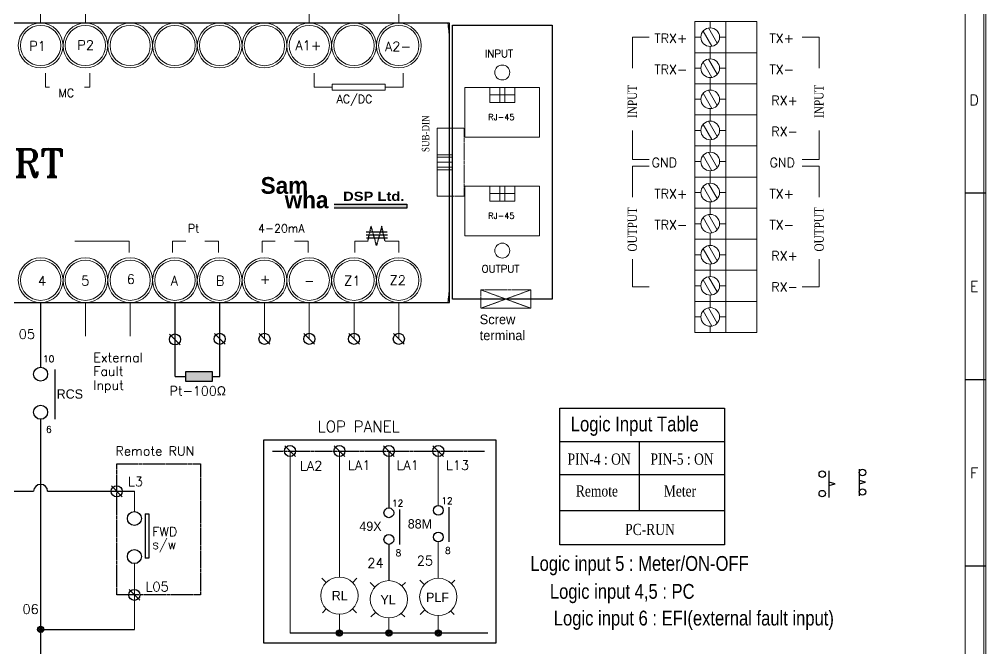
# Model space of a CAD drawing. Header units: millimetres. Extents: x 107 to 2900, y 85 to 3996.
# Drawn here: x 1439.4 to 1775, y 2111.7 to 2330.3 of the extents above; entities that cross this region are included whole.
import ezdxf
from ezdxf.enums import TextEntityAlignment as Align

# ---------------------------------------------------------------- set-up
doc = ezdxf.new("R2010")
doc.units = ezdxf.units.MM
doc.linetypes.add('DASHED2', pattern=[0.375, 0.25, -0.125])
for name, color, linetype in [('20', 2, 'Continuous'), ('30', 3, 'Continuous'), ('70', 7, 'Continuous')]:
    doc.layers.add(name, color=color, linetype=linetype)
doc.styles.add('SIMPLEX', font='SIMPLEX')
doc.styles.add('SS', font='batang.ttc', dxfattribs={"width": 0.8})
doc.styles.get("Standard").update_dxf_attribs({"font": 'BareunDotumPro1.ttf'})
doc.styles.add('STYLE2', font='romant.shx')
doc.styles.add('굴림체', font='arial.ttf')

msp = doc.modelspace()

# ---------------------------------------------------------------- hatches: boundary and pattern name
for color, points in [(5, [(1548.747, 2264.681), (1548.747, 2266.12), (1574.029, 2266.12), (1574.029, 2264.681)]), (256, [(1497.282, 2208.017), (1497.282, 2204.552), (1506.402, 2204.552), (1506.402, 2208.017)])]:
    msp.add_hatch(color=color).paths.add_polyline_path(points)
at = {"layer": '70'}
h = msp.add_hatch(dxfattribs=at)
h.set_pattern_fill('ANSI33', color=256, scale=2.16, style=0)
h.set_pattern_definition([(45, (3187.3489, 1529.8458), (-0.38183766, 0.38183766), []), (45, (3187.73076, 1529.8458), (-0.38183766, 0.38183766), [0.27, -0.135])])
h.paths.add_polyline_path([(1446.804, 2119.447, 0.4142136), (1445.724, 2118.367, 0.4142136), (1446.804, 2117.287)])
h.paths.add_polyline_path([(1446.804, 2119.447), (1446.804, 2118.367), (1447.884, 2118.367, 0.4142136)])
h.paths.add_polyline_path([(1447.884, 2118.367), (1446.804, 2118.367), (1446.804, 2117.287, 0.4142136)])
h = msp.add_hatch(dxfattribs=at)
h.set_pattern_fill('ANSI33', color=256, scale=2.16, style=0)
h.set_pattern_definition([(45, (3291.12554, 1528.5821), (-0.38183766, 0.38183766), []), (45, (3291.5074, 1528.5821), (-0.38183766, 0.38183766), [0.27, -0.135])])
h.paths.add_polyline_path([(1550.581, 2118.183, 0.4142136), (1549.501, 2117.103, 0.4142136), (1550.581, 2116.023)])
h.paths.add_polyline_path([(1550.581, 2118.183), (1550.581, 2117.103), (1551.661, 2117.103, 0.4142136)])
h.paths.add_polyline_path([(1551.661, 2117.103), (1550.581, 2117.103), (1550.581, 2116.023, 0.4142136)])
h = msp.add_hatch(dxfattribs=at)
h.set_pattern_fill('ANSI33', color=256, scale=2.16, style=0)
h.set_pattern_definition([(45, (3308.2902, 1528.5821), (-0.38183766, 0.38183766), []), (45, (3308.67203, 1528.5821), (-0.38183766, 0.38183766), [0.27, -0.135])])
h.paths.add_polyline_path([(1567.745, 2118.183, 0.4142136), (1566.665, 2117.103, 0.4142136), (1567.745, 2116.023)])
h.paths.add_polyline_path([(1567.745, 2118.183), (1567.745, 2117.103), (1568.825, 2117.103, 0.4142136)])
h.paths.add_polyline_path([(1568.825, 2117.103), (1567.745, 2117.103), (1567.745, 2116.023, 0.4142136)])
h = msp.add_hatch(dxfattribs=at)
h.set_pattern_fill('ANSI33', color=256, scale=2.16, style=0)
h.set_pattern_definition([(45, (3325.4546, 1528.5821), (-0.38183766, 0.38183766), []), (45, (3325.83645, 1528.5821), (-0.38183766, 0.38183766), [0.27, -0.135])])
h.paths.add_polyline_path([(1584.91, 2118.183, 0.4142136), (1583.83, 2117.103, 0.4142136), (1584.91, 2116.023)])
h.paths.add_polyline_path([(1584.91, 2118.183), (1584.91, 2117.103), (1585.99, 2117.103, 0.4142136)])
h.paths.add_polyline_path([(1585.99, 2117.103), (1584.91, 2117.103), (1584.91, 2116.023, 0.4142136)])

# ---------------------------------------------------------------- linework, layer by layer
at = {"color": 7, "lineweight": 30}
for p, q in [((1588.763, 2328.974), (1258.2, 2328.974)), ((1588.763, 2231.948), (1588.763, 2328.974)), ((1258.2, 2231.948), (1588.763, 2231.948))]:
    msp.add_line(p, q, dxfattribs=at)
at = {"color": 5}
for p, q in [((1548.747, 2266.12), (1574.029, 2266.12)), ((1574.029, 2266.12), (1574.029, 2264.681)), ((1574.029, 2264.681), (1548.747, 2264.681))]:
    msp.add_line(p, q, dxfattribs=at)
at = {"color": 7}
for p, q in [((1563.523, 2256.413), (1559.853, 2256.413)), ((1563.553, 2255.365), (1559.884, 2255.365)), ((1567.193, 2256.413), (1563.523, 2256.413)), ((1567.223, 2255.365), (1563.553, 2255.365)), ((1563.658, 2254.322), (1559.988, 2254.322)), ((1567.328, 2254.322), (1563.658, 2254.322))]:
    msp.add_line(p, q, dxfattribs=at)
at = {"color": 7, "linetype": 'DASHED2'}
for p, q in [((1560.464, 2253.238), (1561.617, 2258.462)), ((1563.452, 2251.795), (1561.617, 2258.462)), ((1565.287, 2258.462), (1563.452, 2251.795)), ((1566.439, 2253.238), (1565.287, 2258.462))]:
    msp.add_line(p, q, dxfattribs=at)
for p, q in [((1446.804, 2231.919), (1446.804, 2209.483)), ((1493.479, 2217.19), (1493.479, 2231.92)), ((1509.002, 2206.285), (1509.002, 2231.92)), ((1506.402, 2206.285), (1509.002, 2206.285)), ((1627.075, 2147.712), (1627.075, 2195.222)), ((1627.075, 2195.222), (1684.309, 2195.222)), ((1684.309, 2195.222), (1684.309, 2147.712)), ((1446.804, 2191.401), (1446.804, 2103.761)), ((1627.075, 2183.69), (1684.309, 2183.69)), ((1654.769, 2159.705), (1654.769, 2183.69)), ((1567.743, 2180.339), (1567.743, 2160.596)), ((1627.075, 2172.159), (1684.309, 2172.159)), ((1418.136, 2166.356), (1444.374, 2166.356)), ((1449.234, 2166.356), (1479.366, 2166.356)), ((1483.167, 2158.528), (1484.351, 2158.528)), ((1627.075, 2159.705), (1684.309, 2159.705)), ((1567.743, 2147.938), (1567.743, 2135.33)), ((1684.309, 2147.712), (1627.075, 2147.712)), ((1484.351, 2143.179), (1483.167, 2143.179)), ((1545.969, 2134.663), (1544.496, 2136.136)), ((1555.191, 2134.663), (1556.664, 2136.136)), ((1562.862, 2133.113), (1561.303, 2134.672)), ((1572.278, 2133.479), (1573.471, 2134.672)), ((1580.027, 2133.953), (1578.468, 2135.512)), ((1589.442, 2134.319), (1590.636, 2135.512)), ((1544.691, 2124.163), (1546.027, 2125.499)), ((1556.469, 2124.163), (1555.133, 2125.499)), ((1578.663, 2123.54), (1580.279, 2125.155)), ((1590.44, 2123.54), (1589.17, 2124.81)), ((1561.498, 2122.699), (1563.114, 2124.315)), ((1573.276, 2122.699), (1572.006, 2123.97)), ((1447.884, 2118.367), (1479.369, 2118.367)), ((1602.074, 2117.103), (1533.416, 2117.103))]:
    msp.add_line(p, q)
at = {"color": 0}
for p, q in [((1495.307, 2217.238), (1491.6, 2220.991)), ((1510.856, 2217.452), (1507.149, 2221.204)), ((1526.4, 2217.453), (1522.693, 2221.205)), ((1541.952, 2217.453), (1538.245, 2221.205)), ((1557.494, 2217.453), (1553.787, 2221.205)), ((1573.046, 2217.453), (1569.339, 2221.205)), ((1451.754, 2208.673), (1451.754, 2191.401)), ((1535.269, 2178.462), (1531.562, 2182.215)), ((1552.433, 2178.462), (1548.727, 2182.215)), ((1569.597, 2178.462), (1565.89, 2182.215)), ((1586.761, 2178.462), (1583.054, 2182.215)), ((1475.098, 2164.48), (1471.391, 2168.233)), ((1483.167, 2158.528), (1483.167, 2143.179)), ((1484.351, 2158.528), (1484.351, 2143.179)), ((1571.421, 2160.029), (1571.421, 2147.938)), ((1588.585, 2160.869), (1588.585, 2148.779)), ((1481.221, 2128.508), (1477.514, 2132.26))]:
    msp.add_line(p, q, dxfattribs=at)
at = {"color": 1}
for q in [(1493.479, 2217.19), (1497.282, 2206.285)]:
    msp.add_line((1493.479, 2206.285), q, dxfattribs=at)
at = {"linetype": 'DASHED2'}
msp.add_line((1527.352, 2180.339), (1601, 2180.339), dxfattribs=at)
at = {"color": 0, "lineweight": 15}
for p, q in [((1533.416, 2180.338), (1533.416, 2117.103)), ((1550.58, 2180.339), (1550.58, 2136.591))]:
    msp.add_line(p, q, dxfattribs=at)
at = {"color": 7, "linetype": 'Continuous'}
for p, q in [((1720.515, 2173.44), (1720.515, 2164.265)), ((1731.053, 2173.998), (1731.053, 2164.823)), ((1722.765, 2168.94), (1720.515, 2169.502)), ((1720.515, 2168.377), (1722.765, 2168.94)), ((1733.303, 2169.498), (1731.053, 2170.06)), ((1731.053, 2168.935), (1733.303, 2169.498))]:
    msp.add_line(p, q, dxfattribs=at)
msp.add_lwpolyline([(1497.282, 2204.552), (1497.282, 2208.017), (1506.402, 2208.017), (1506.402, 2204.552)], close=True)
at = {"color": 1}
msp.add_lwpolyline([(1524.349, 2184.266), (1604.837, 2184.266), (1604.837, 2113.637), (1524.349, 2113.637)], close=True, dxfattribs=at)
at = {"color": 3, "linetype": 'DASHED2'}
msp.add_lwpolyline([(1473.245, 2175.857), (1502.344, 2175.857), (1502.344, 2130.384), (1473.245, 2130.384)], close=True, dxfattribs=at)
at = {"color": 7, "lineweight": 15}
for centre, radius in [((1446.803, 2321.23), 7.775), ((1446.804, 2321.23), 6.995), ((1462.352, 2321.23), 7.774), ((1462.353, 2321.23), 6.997), ((1477.901, 2321.23), 7.775), ((1477.9, 2321.23), 6.996), ((1493.45, 2321.23), 7.774), ((1493.45, 2321.23), 6.997), ((1508.998, 2321.23), 7.774), ((1508.998, 2321.23), 6.996), ((1524.546, 2321.23), 7.774), ((1524.548, 2321.23), 6.998), ((1540.095, 2321.23), 7.775), ((1540.095, 2321.23), 6.997), ((1555.644, 2321.23), 7.774), ((1555.645, 2321.23), 6.997), ((1571.193, 2321.23), 7.775), ((1571.191, 2321.23), 6.996), ((1446.803, 2239.694), 7.775), ((1446.804, 2239.694), 6.995), ((1462.352, 2239.694), 7.774), ((1462.353, 2239.694), 6.997), ((1477.901, 2239.694), 7.775), ((1477.9, 2239.694), 6.996), ((1493.45, 2239.694), 7.774), ((1493.45, 2239.694), 6.997), ((1508.998, 2239.694), 7.774), ((1508.998, 2239.694), 6.996), ((1524.546, 2239.694), 7.774), ((1524.548, 2239.694), 6.998), ((1540.095, 2239.694), 7.775), ((1540.095, 2239.694), 6.997), ((1555.644, 2239.694), 7.774), ((1555.645, 2239.694), 6.997), ((1571.193, 2239.694), 7.775), ((1571.191, 2239.694), 6.996)]:
    msp.add_circle(centre, radius, dxfattribs=at)
at = {"color": 0}
for centre, radius in [((1493.453, 2219.115), 1.924), ((1509.002, 2219.328), 1.924), ((1524.547, 2219.329), 1.924), ((1540.099, 2219.329), 1.924), ((1555.641, 2219.329), 1.924), ((1571.193, 2219.329), 1.924), ((1446.815, 2207.053), 2.43), ((1446.815, 2193.831), 2.43), ((1533.416, 2180.339), 1.924), ((1550.58, 2180.339), 1.924), ((1567.743, 2180.339), 1.924), ((1584.907, 2180.339), 1.924), ((1473.245, 2166.356), 1.924), ((1584.907, 2159.735), 1.701), ((1479.366, 2156.908), 2.43), ((1567.743, 2158.895), 1.701), ((1567.743, 2149.639), 1.701), ((1584.907, 2150.48), 1.701), ((1479.366, 2143.686), 2.43), ((1479.367, 2130.384), 1.924)]:
    msp.add_circle(centre, radius, dxfattribs=at)
at = {"color": 7, "linetype": 'Continuous'}
for centre in [(1718.265, 2172.315), (1732.211, 2172.873), (1718.265, 2165.565), (1732.211, 2166.123)]:
    msp.add_circle(centre, 1.125, dxfattribs=at)
at = {"color": 0}
msp.add_arc((1446.804, 2166.356), 2.43, 0, 180, dxfattribs=at)
at = {"color": 7, "lineweight": 15}
for points in [[(1588.266, 2328.974), (1588.266, 2328.962), (1588.258, 2328.954), (1588.248, 2328.954), (1588.236, 2328.954), (1588.229, 2328.962), (1588.229, 2328.974), (1588.229, 2328.984), (1588.236, 2328.994), (1588.248, 2328.994), (1588.258, 2328.994), (1588.266, 2328.984), (1588.266, 2328.974)], [(1588.782, 2240.813), (1588.782, 2240.802), (1588.775, 2240.795), (1588.763, 2240.795), (1588.753, 2240.795), (1588.741, 2240.802), (1588.741, 2240.813), (1588.741, 2240.823), (1588.753, 2240.833), (1588.763, 2240.833), (1588.775, 2240.833), (1588.782, 2240.823), (1588.782, 2240.813)], [(1588.266, 2231.948), (1588.266, 2231.939), (1588.258, 2231.93), (1588.248, 2231.93), (1588.236, 2231.93), (1588.229, 2231.939), (1588.229, 2231.948), (1588.229, 2231.96), (1588.236, 2231.969), (1588.248, 2231.969), (1588.258, 2231.969), (1588.266, 2231.96), (1588.266, 2231.948)]]:
    msp.add_open_spline(points, degree=3, knots=[0, 0, 0, 0, 1, 1, 1, 2, 2, 2, 3, 3, 3, 4, 4, 4, 4], dxfattribs=at)
for points in [[(1588.763, 2323.751), (1588.613, 2325.495), (1588.44, 2327.235), (1588.248, 2328.974)], [(1588.248, 2231.948), (1588.44, 2233.688), (1588.613, 2235.429), (1588.763, 2237.173)]]:
    msp.add_open_spline(points, degree=3, dxfattribs=at)
at = {"layer": '20', "color": 0, "lineweight": 13}
msp.add_lwpolyline([(961.335, 2006.39), (961.335, 2521.982), (1767.879, 2521.982), (1767.879, 2006.39)], dxfattribs=at)
at = {"layer": '30', "color": 0}
for p, q in [((1775.007, 2269.91), (1767.879, 2269.91)), ((1775.007, 2205.11), (1767.879, 2205.11)), ((1775.007, 2140.31), (1767.879, 2140.31))]:
    msp.add_line(p, q, dxfattribs=at)
at = {"layer": '70', "lineweight": 15}
for p, q in [((1571.193, 2328.974), (1571.191, 2452.534)), ((1540.089, 2328.974), (1540.088, 2430.054)), ((1446.8, 2328.974), (1446.8, 2346.212)), ((1462.349, 2328.974), (1462.349, 2346.212)), ((1695.551, 2329.538), (1673.951, 2329.538)), ((1673.951, 2329.538), (1673.951, 2318.738)), ((1679.351, 2329.538), (1679.351, 2327.378)), ((1684.751, 2329.538), (1684.751, 2318.738)), ((1695.551, 2329.538), (1695.551, 2318.738)), ((1676.889, 2326.244), (1679.943, 2320.953)), ((1678.759, 2327.324), (1681.814, 2322.033)), ((1658.194, 2324.138), (1652.351, 2324.138)), ((1652.351, 2324.138), (1652.351, 2313.338)), ((1676.111, 2324.138), (1673.951, 2324.138)), ((1684.751, 2324.138), (1682.591, 2324.138)), ((1711.308, 2324.138), (1717.151, 2324.138)), ((1717.151, 2324.138), (1717.151, 2313.338)), ((1679.351, 2320.898), (1679.351, 2318.738)), ((1695.551, 2318.738), (1673.951, 2318.738)), ((1695.551, 2318.738), (1673.951, 2318.738)), ((1673.951, 2318.738), (1673.951, 2307.938)), ((1678.759, 2316.524), (1681.814, 2311.233)), ((1679.351, 2318.738), (1679.351, 2316.578)), ((1684.751, 2318.738), (1684.751, 2307.938)), ((1695.551, 2318.738), (1695.551, 2307.938)), ((1676.111, 2313.338), (1673.951, 2313.338)), ((1676.889, 2315.444), (1679.943, 2310.153)), ((1684.751, 2313.338), (1682.591, 2313.338)), ((1448.491, 2306.81), (1448.491, 2311.632)), ((1463.844, 2306.81), (1463.844, 2311.632)), ((1541.788, 2306.81), (1541.788, 2311.632)), ((1572.693, 2306.81), (1572.693, 2311.632)), ((1679.351, 2310.098), (1679.351, 2307.938)), ((1449.868, 2306.81), (1448.491, 2306.81)), ((1462.056, 2306.81), (1463.844, 2306.81)), ((1548.008, 2306.81), (1541.788, 2306.81)), ((1548.008, 2307.831), (1566.472, 2307.831)), ((1548.008, 2305.721), (1548.008, 2307.831)), ((1566.472, 2305.721), (1548.008, 2305.721)), ((1566.472, 2305.721), (1566.472, 2307.831)), ((1566.472, 2306.81), (1572.693, 2306.81)), ((1695.551, 2307.938), (1673.951, 2307.938)), ((1695.551, 2307.938), (1673.951, 2307.938)), ((1673.951, 2307.938), (1673.951, 2297.138)), ((1678.759, 2305.724), (1681.814, 2300.433)), ((1679.351, 2307.938), (1679.351, 2305.778)), ((1684.751, 2307.938), (1684.751, 2297.138)), ((1695.551, 2307.938), (1695.551, 2297.138)), ((1676.111, 2302.538), (1673.951, 2302.538)), ((1676.889, 2304.644), (1679.943, 2299.353)), ((1684.751, 2302.538), (1682.591, 2302.538)), ((1679.351, 2299.298), (1679.351, 2297.138)), ((1673.951, 2297.138), (1673.951, 2286.338)), ((1695.551, 2297.138), (1673.951, 2297.138)), ((1695.551, 2297.138), (1673.951, 2297.138)), ((1679.351, 2297.138), (1679.351, 2294.978)), ((1684.751, 2297.138), (1684.751, 2286.338)), ((1695.551, 2297.138), (1695.551, 2286.338)), ((1584.557, 2292.471), (1584.557, 2268.926)), ((1584.557, 2292.471), (1589.814, 2292.471)), ((1589.814, 2292.471), (1589.814, 2268.926)), ((1676.889, 2293.844), (1679.943, 2288.553)), ((1678.759, 2294.924), (1681.814, 2289.633)), ((1652.351, 2291.738), (1652.351, 2281.6)), ((1676.111, 2291.738), (1673.951, 2291.738)), ((1684.751, 2291.738), (1682.591, 2291.738)), ((1717.151, 2291.738), (1717.151, 2281.6)), ((1695.551, 2286.338), (1673.951, 2286.338)), ((1695.551, 2286.338), (1673.951, 2286.338)), ((1673.951, 2286.338), (1673.951, 2275.538)), ((1679.351, 2288.498), (1679.351, 2286.338)), ((1679.351, 2286.338), (1679.351, 2284.178)), ((1684.751, 2286.338), (1684.751, 2275.538)), ((1695.551, 2286.338), (1695.551, 2275.538)), ((1589.814, 2283.295), (1584.557, 2283.295)), ((1584.557, 2278.101), (1584.557, 2283.295)), ((1589.814, 2282.43), (1584.557, 2282.43)), ((1589.814, 2278.101), (1589.814, 2283.295)), ((1676.889, 2283.044), (1679.943, 2277.753)), ((1678.759, 2284.124), (1681.814, 2278.833)), ((1584.557, 2280.698), (1589.814, 2280.698)), ((1589.814, 2280.698), (1584.557, 2280.698)), ((1589.814, 2278.967), (1584.557, 2278.967)), ((1658.194, 2281.6), (1652.351, 2281.6)), ((1658.194, 2279.352), (1652.351, 2279.352)), ((1652.351, 2279.352), (1652.351, 2268.552)), ((1676.111, 2280.938), (1673.951, 2280.938)), ((1684.751, 2280.938), (1682.591, 2280.938)), ((1711.308, 2281.6), (1717.151, 2281.6)), ((1711.308, 2279.352), (1717.151, 2279.352)), ((1717.151, 2279.352), (1717.151, 2268.552)), ((1589.814, 2278.101), (1584.557, 2278.101)), ((1695.551, 2275.538), (1673.951, 2275.538)), ((1695.551, 2275.538), (1673.951, 2275.538)), ((1673.951, 2275.538), (1673.951, 2264.738)), ((1679.351, 2277.698), (1679.351, 2275.538)), ((1679.351, 2275.538), (1679.351, 2273.378)), ((1684.751, 2275.538), (1684.751, 2264.738)), ((1695.551, 2275.538), (1695.551, 2264.738)), ((1676.889, 2272.244), (1679.943, 2266.953)), ((1678.759, 2273.324), (1681.814, 2268.033)), ((1589.814, 2268.926), (1584.557, 2268.926)), ((1676.111, 2270.138), (1673.951, 2270.138)), ((1684.751, 2270.138), (1682.591, 2270.138)), ((1679.351, 2266.898), (1679.351, 2264.738)), ((1695.551, 2264.738), (1673.951, 2264.738)), ((1695.551, 2264.738), (1673.951, 2264.738)), ((1673.951, 2264.738), (1673.951, 2253.938)), ((1678.759, 2262.524), (1681.814, 2257.233)), ((1679.351, 2264.738), (1679.351, 2262.578)), ((1684.751, 2264.738), (1684.751, 2253.938)), ((1695.551, 2264.738), (1695.551, 2253.938)), ((1676.111, 2259.338), (1673.951, 2259.338)), ((1676.889, 2261.444), (1679.943, 2256.153)), ((1684.751, 2259.338), (1682.591, 2259.338)), ((1679.351, 2256.098), (1679.351, 2253.938)), ((1477.524, 2253.238), (1458.647, 2253.238)), ((1477.524, 2253.238), (1477.524, 2249.291)), ((1497.181, 2253.238), (1492.591, 2253.238)), ((1492.591, 2253.238), (1492.591, 2249.291)), ((1503.826, 2253.238), (1508.615, 2253.238)), ((1508.615, 2253.238), (1508.615, 2249.291)), ((1523.688, 2253.238), (1523.688, 2249.291)), ((1528.278, 2253.238), (1523.688, 2253.238)), ((1534.923, 2253.238), (1539.711, 2253.238)), ((1539.711, 2253.238), (1539.711, 2249.291)), ((1555.875, 2253.238), (1555.875, 2249.291)), ((1560.464, 2253.238), (1555.875, 2253.238)), ((1566.439, 2253.238), (1571.228, 2253.238)), ((1571.228, 2253.238), (1571.228, 2249.291)), ((1695.551, 2253.938), (1673.951, 2253.938)), ((1695.551, 2253.938), (1673.951, 2253.938)), ((1673.951, 2253.938), (1673.951, 2243.138)), ((1679.351, 2253.938), (1679.351, 2251.778)), ((1684.751, 2253.938), (1684.751, 2243.138)), ((1695.551, 2253.938), (1695.551, 2243.138)), ((1676.111, 2248.538), (1673.951, 2248.538)), ((1676.889, 2250.644), (1679.943, 2245.353)), ((1678.759, 2251.724), (1681.814, 2246.433)), ((1684.751, 2248.538), (1682.591, 2248.538)), ((1652.351, 2246.952), (1652.351, 2237.374)), ((1679.351, 2245.298), (1679.351, 2243.138)), ((1717.151, 2246.952), (1717.151, 2237.374)), ((1695.551, 2243.138), (1673.951, 2243.138)), ((1695.551, 2243.138), (1673.951, 2243.138)), ((1695.551, 2243.138), (1673.951, 2243.138)), ((1673.951, 2243.138), (1673.951, 2232.338)), ((1679.351, 2243.138), (1679.351, 2240.978)), ((1684.751, 2243.138), (1684.751, 2232.338)), ((1695.551, 2243.138), (1695.551, 2232.338)), ((1676.889, 2239.844), (1679.943, 2234.553)), ((1678.759, 2240.924), (1681.814, 2235.633)), ((1658.194, 2237.374), (1652.351, 2237.374)), ((1676.111, 2237.738), (1673.951, 2237.738)), ((1684.751, 2237.738), (1682.591, 2237.738)), ((1711.308, 2237.374), (1717.151, 2237.374)), ((1462.342, 2220.217), (1462.342, 2231.919)), ((1477.891, 2220.217), (1477.891, 2231.919)), ((1524.547, 2219.329), (1524.546, 2231.92)), ((1540.099, 2219.329), (1540.098, 2231.919)), ((1555.641, 2219.329), (1555.641, 2231.92)), ((1571.193, 2219.329), (1571.193, 2231.918)), ((1695.551, 2232.338), (1673.951, 2232.338)), ((1695.551, 2232.338), (1673.951, 2232.338)), ((1673.951, 2232.338), (1673.951, 2221.538)), ((1679.351, 2234.498), (1679.351, 2232.338)), ((1679.351, 2232.338), (1679.351, 2230.178)), ((1684.751, 2232.338), (1684.751, 2221.538)), ((1695.551, 2232.338), (1695.551, 2221.538)), ((1676.889, 2229.044), (1679.943, 2223.753)), ((1678.759, 2230.124), (1681.814, 2224.833)), ((1676.111, 2226.938), (1673.951, 2226.938)), ((1684.751, 2226.938), (1682.591, 2226.938)), ((1679.351, 2223.698), (1679.351, 2221.538)), ((1695.551, 2221.538), (1673.951, 2221.538)), ((1446.804, 2118.367), (1446.804, 2182.686)), ((1584.907, 2161.436), (1584.907, 2180.339)), ((1479.366, 2166.356), (1479.366, 2159.338)), ((1584.907, 2136.17), (1584.907, 2148.779)), ((1479.369, 2118.367), (1479.366, 2141.256)), ((1550.581, 2117.103), (1550.579, 2123.631)), ((1567.745, 2117.103), (1567.744, 2122.37)), ((1584.91, 2117.103), (1584.908, 2123.21))]:
    msp.add_line(p, q, dxfattribs=at)
at = {"layer": '70', "lineweight": 30}
for p, q in [((1589.814, 2233.089), (1589.814, 2328.308)), ((1589.814, 2328.308), (1624.439, 2328.308)), ((1624.439, 2328.308), (1624.439, 2233.089)), ((1624.439, 2233.089), (1589.814, 2233.089))]:
    msp.add_line(p, q, dxfattribs=at)
at = {"layer": '70', "color": 4, "lineweight": 15}
for p, q in [((1594.142, 2289.355), (1594.142, 2306.667)), ((1594.142, 2306.667), (1620.111, 2306.667)), ((1602.798, 2301.473), (1602.798, 2306.667)), ((1606.261, 2301.473), (1606.261, 2306.667)), ((1607.992, 2306.667), (1607.992, 2301.473)), ((1611.454, 2306.667), (1611.454, 2301.473)), ((1620.111, 2306.667), (1620.111, 2289.355)), ((1602.798, 2304.07), (1611.454, 2304.07)), ((1602.798, 2301.473), (1611.454, 2301.473)), ((1620.111, 2289.355), (1594.142, 2289.355)), ((1594.142, 2272.393), (1620.111, 2272.393)), ((1594.142, 2255.08), (1594.142, 2272.393)), ((1602.798, 2267.199), (1602.798, 2272.393)), ((1606.261, 2267.199), (1606.261, 2272.393)), ((1607.992, 2272.393), (1607.992, 2267.199)), ((1611.454, 2272.393), (1611.454, 2267.199)), ((1620.111, 2272.393), (1620.111, 2255.08)), ((1602.798, 2269.796), (1611.454, 2269.796)), ((1602.798, 2267.199), (1611.454, 2267.199)), ((1620.111, 2255.08), (1594.142, 2255.08))]:
    msp.add_line(p, q, dxfattribs=at)
at = {"layer": '70', "linetype": 'DASHED2', "lineweight": 15}
for p, q in [((1588.763, 2264.283), (1588.763, 2296.683)), ((1589.814, 2292.471), (1593.848, 2292.471)), ((1593.848, 2292.471), (1593.848, 2268.926)), ((1588.763, 2283.723), (1588.763, 2277.243)), ((1593.848, 2268.926), (1588.083, 2268.926))]:
    msp.add_line(p, q, dxfattribs=at)
at = {"layer": '70', "color": 0, "linetype": 'DASHED2', "lineweight": 13}
for p, q in [((1617.019, 2229.949), (1599.707, 2236.343)), ((1599.707, 2229.949), (1617.019, 2236.343)), ((1617.019, 2236.343), (1599.707, 2236.343)), ((1599.707, 2236.343), (1599.707, 2229.949))]:
    msp.add_line(p, q, dxfattribs=at)
at = {"layer": '70', "lineweight": 13}
for p, q in [((1617.019, 2229.949), (1617.019, 2236.343)), ((1608.209, 2233.089), (1599.707, 2229.949)), ((1617.019, 2229.949), (1608.517, 2233.089)), ((1599.707, 2229.949), (1617.019, 2229.949)), ((1599.707, 2229.949), (1617.019, 2229.949))]:
    msp.add_line(p, q, dxfattribs=at)
at = {"layer": '70', "color": 0, "lineweight": 13}
for points in [[(1775.007, 1945.91), (954.207, 1945.91), (954.207, 2529.11), (1775.007, 2529.11)], [(1774.359, 1946.558), (954.855, 1946.558), (954.855, 2528.462), (1774.359, 2528.462)]]:
    msp.add_lwpolyline(points, close=True, dxfattribs=at)
at = {"layer": '70', "lineweight": 15}
for centre, radius in [((1679.351, 2324.138), 3.24), ((1679.351, 2313.338), 3.24), ((1607.126, 2311.861), 2.597), ((1679.351, 2302.538), 3.24), ((1679.351, 2291.738), 3.24), ((1679.351, 2280.938), 3.24), ((1679.351, 2270.138), 3.24), ((1679.351, 2259.338), 3.24), ((1607.126, 2249.972), 2.597), ((1679.351, 2248.538), 3.24), ((1679.351, 2237.738), 3.24), ((1679.351, 2226.938), 3.24), ((1550.58, 2130.111), 6.48), ((1567.743, 2128.85), 6.48), ((1584.907, 2129.69), 6.48)]:
    msp.add_circle(centre, radius, dxfattribs=at)
at = {"layer": '70'}
for centre in [(1446.804, 2118.367), (1550.581, 2117.103), (1567.745, 2117.103), (1584.91, 2117.103)]:
    msp.add_circle(centre, 1.08, dxfattribs=at)

# ---------------------------------------------------------------- texts
at = {"color": 0, "style": 'STYLE2'}
for s, height, p in [('P1', 3.2947, (1442.869, 2319.413)), ('P2', 3.2947, (1459.553, 2319.728)), ('A1+', 3.2947, (1535.284, 2319.651)), ('A2-', 3.2947, (1566.388, 2319.27)), ('TRX+', 3.211, (1659.95, 2322.124)), ('TX+', 3.211, (1699.919, 2322.124)), ('INPUT', 2.5736, (1601.046, 2317.122)), ('TRX-', 3.211, (1659.95, 2311.324)), ('TX-', 3.211, (1699.919, 2311.324)), ('MC', 2.8149, (1453.012, 2303.331)), ('AC/DC', 2.8149, (1549.597, 2301.229)), ('RX+', 3.211, (1700.561, 2300.545)), ('RJ-45', 2.0589, (1602.263, 2295.353)), ('RX-', 3.211, (1700.561, 2289.745)), ('DSP-VIP-RT', 9.6796, (1367.784, 2275.599)), ('GND', 3.211, (1659.003, 2278.945)), ('GND', 3.211, (1699.949, 2278.945)), ('TRX+', 3.211, (1659.95, 2268.124)), ('TX+', 3.211, (1699.919, 2268.124)), ('RJ-45', 2.0589, (1602.263, 2261.078)), ('Pt', 2.8149, (1497.933, 2256.311)), ('4-20mA', 2.8149, (1522.306, 2256.311)), ('TRX-', 3.211, (1659.95, 2257.324)), ('TX-', 3.211, (1699.919, 2257.324)), ('LOGIC INPUT', 2.8149, (1414.235, 2255.394)), ('RX+', 3.211, (1700.561, 2246.545)), ('OUTPUT', 2.5736, (1599.955, 2242.329)), ('4', 3.295, (1445.902, 2237.811)), ('5', 3.295, (1460.892, 2237.872)), ('6', 3.295, (1476.702, 2238.419)), ('A', 3.295, (1491.996, 2237.872)), ('B', 3.295, (1507.668, 2237.872)), ('+', 3.295, (1522.993, 2238.419)), ('-', 3.295, (1538.288, 2237.872)), ('Z1', 3.2947, (1552.202, 2237.872)), ('Z2', 3.2947, (1568.011, 2238.038)), ('RX-', 3.211, (1700.561, 2235.745)), ('05', 3.2947, (1439.208, 2219.323)), ('10', 2.3063, (1447.612, 2211.191)), ('Pt-100Ω', 3.211, (1491.593, 2199.651)), ('6', 2.306, (1448.672, 2186.698)), ('LA2', 3.2947, (1536.871, 2173.58)), ('LA1', 3.2947, (1553.559, 2173.789)), ('LA1', 3.2947, (1570.396, 2173.789)), ('L13', 3.2947, (1587.56, 2173.789)), ('L3', 3.2947, (1477.116, 2168.136)), ('12', 2.3063, (1568.808, 2161.109)), ('12', 2.3063, (1585.972, 2161.949)), ('FWD', 3.211, (1485.568, 2150.732)), ('s/w', 3.211, (1485.568, 2146.305)), ('8', 2.306, (1570.065, 2143.799)), ('8', 2.306, (1587.229, 2144.639)), ('24', 3.2947, (1560.277, 2139.784)), ('25', 3.2947, (1577.441, 2140.625)), ('L05', 3.2947, (1483.239, 2131.585)), ('06', 3.2947, (1440.505, 2123.776))]:
    msp.add_text(s, height=height, dxfattribs=at).set_placement(p)
at = {"color": 0, "style": 'SS', "width": 0.8}
for s, height, p in [('INPUT', 3.24, (1653.897, 2296.049)), ('INPUT', 3.24, (1718.696, 2296.049)), ('SUB-DIN', 2.5969, (1581.792, 2284.209)), ('OUTPUT', 3.24, (1653.897, 2249.665)), ('OUTPUT', 3.24, (1718.769, 2249.665))]:
    msp.add_text(s, height=height, rotation=90, dxfattribs=at).set_placement(p)
at = {"color": 1, "style": 'STYLE2'}
for s, p in [('External', (1465.113, 2211.227)), ('Fault', (1465.113, 2206.467)), ('Input', (1465.113, 2201.601))]:
    msp.add_text(s, height=3.211, dxfattribs=at).set_placement(p)
at = {"color": 0, "linetype": 'Continuous'}
for s, p in [('RCS', (1456.953, 2200.166)), ('49X', (1561.356, 2154.218)), ('88M', (1578.52, 2155.059)), ('RL', (1550.678, 2130.15)), ('PLF', (1584.649, 2129.526)), ('YL', (1567.485, 2128.686))]:
    msp.add_text(s, height=3.24, dxfattribs=at).set_placement(p, align=Align.MIDDLE)
at = {"color": 0, "width": 0.8}
for s, height, style, p in [('Logic Input Table', 5.184, '굴림체', (1630.9, 2187.163)), ('PIN-4 : ON', 3.888, 'SS', (1629.798, 2175.618)), ('PIN-5 : ON', 3.888, 'SS', (1658.601, 2175.618)), ('Remote', 3.888, 'SS', (1632.69, 2164.551)), ('Meter', 3.888, 'SS', (1663.231, 2164.551)), ('PC-RUN', 3.888, 'SS', (1649.805, 2151.171))]:
    msp.add_text(s, height=height, dxfattribs=dict(at, style=style)).set_placement(p)
at = {"style": 'STYLE2'}
msp.add_text('LOP PANEL', height=3.8532, dxfattribs=at).set_placement((1542.976, 2186.951))
at = {"color": 3, "style": 'STYLE2'}
msp.add_text('Remote RUN', height=3.211, dxfattribs=at).set_placement((1472.812, 2178.758))
at = {"color": 3, "style": '굴림체', "width": 0.8}
for s, p in [('        Logic input 5 : Meter/ON-OFF', (1604.094, 2138.724)), ('   Logic input 4,5 : PC ', (1618.869, 2129.026)), ('  Logic input 6 : EFI(external fault input)', (1621.824, 2119.749))]:
    msp.add_text(s, height=5.1516, dxfattribs=at).set_placement(p)
at = {"color": 20, "insert": (1523.235, 2275.545), "char_height": 5.832, "width": 20.9576, "attachment_point": 1}
msp.add_mtext('{\\fPump Demi Bold LET|b0|i0|c0|p2;Sam}', dxfattribs=at)
at = {"color": 5, "insert": (1531.584, 2270.554), "char_height": 5.832, "width": 20.9576, "attachment_point": 1}
msp.add_mtext('{\\fPump Demi Bold LET|b0|i0|c0|p2;wha}', dxfattribs=at)
at = {"color": 0, "insert": (1551.846, 2270.452), "char_height": 3.19884, "width": 28.36295, "attachment_point": 1}
msp.add_mtext('{\\fArial Black|b0|i0|c0|p34;DSP Ltd.}', dxfattribs=at)
at = {"layer": '30', "color": 0, "style": 'SIMPLEX'}
for s, p in [('D', (1771.011, 2302.31)), ('E', (1771.011, 2237.51)), ('F', (1771.011, 2172.71))]:
    msp.add_text(s, height=3.672, dxfattribs=at).set_placement(p, align=Align.MIDDLE)
at = {"layer": '70', "lineweight": 13, "insert": (1599.291, 2227.756), "char_height": 3.33132, "width": 23.88267, "attachment_point": 1, "style": '굴림체'}
msp.add_mtext('{\\fMoeumT R|b0|i0|c129|p18;Screw terminal}', dxfattribs=at)

doc.saveas('drawing.dxf')
